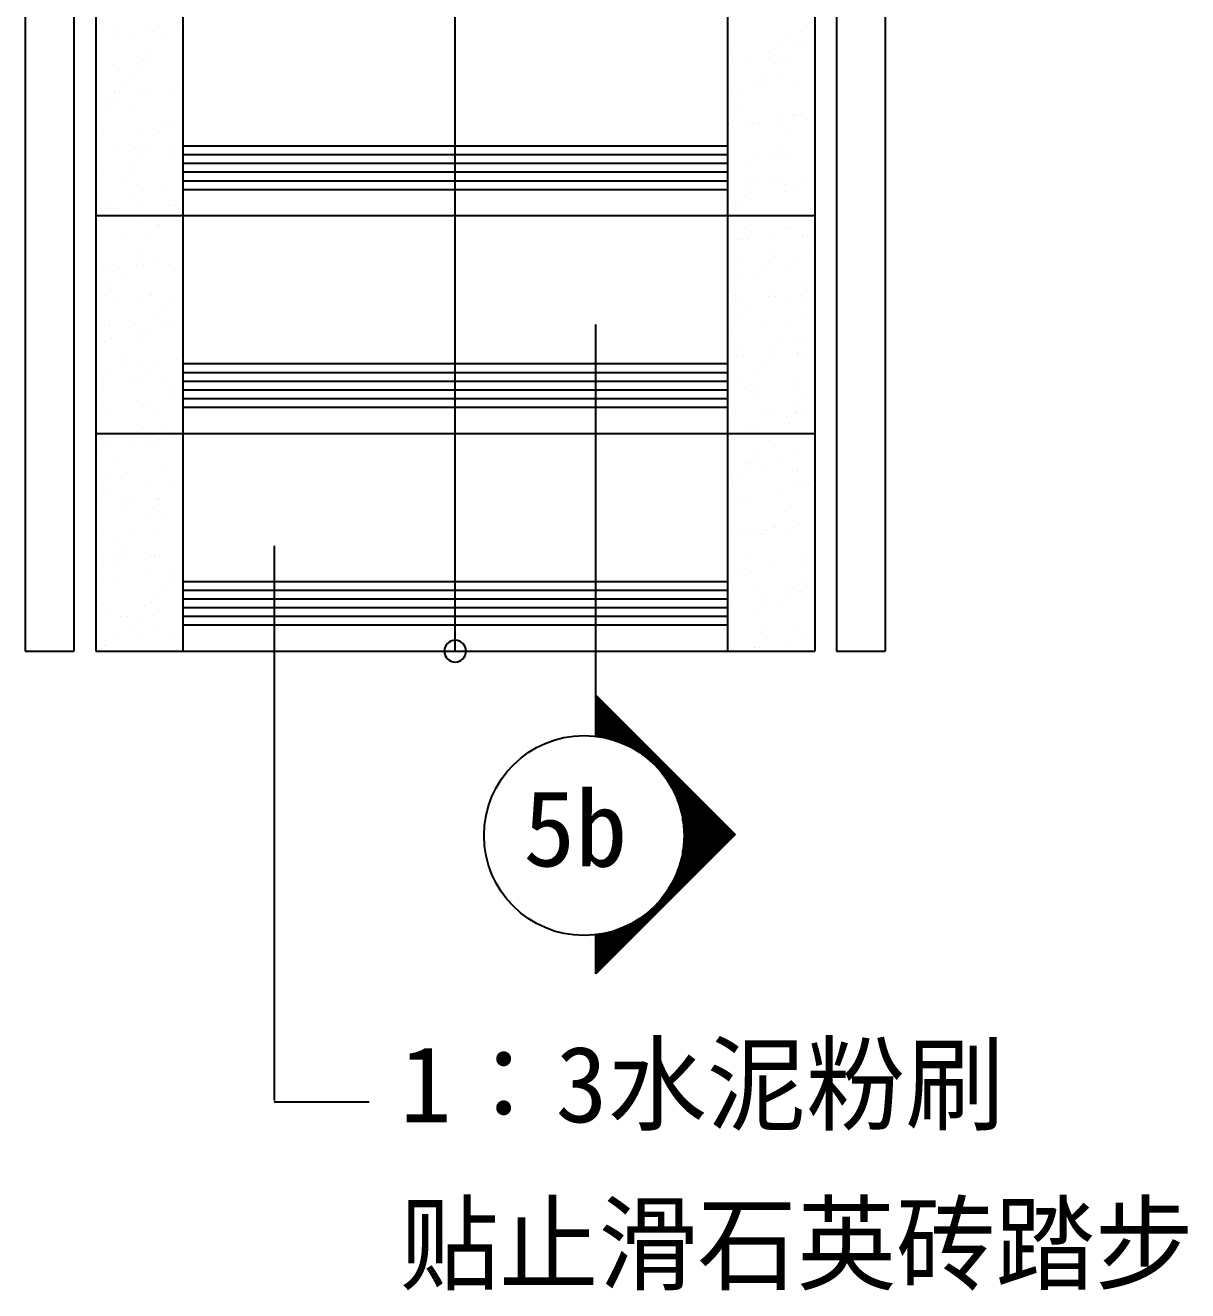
# Model space of a CAD drawing. Header units: metres. Extents: x 1651 to 12513, y 290 to 16357.
# Drawn here: x 2457 to 4436, y 12045 to 14200 of the extents above; entities that cross this region are included whole.
import ezdxf

# ---------------------------------------------------------------- set-up
doc = ezdxf.new("R2010")
doc.units = ezdxf.units.M
for name, color, linetype in [('HAT', 41, 'Continuous'), ('I-TEXT', 7, 'Continuous'), ('I-TXT', 2, 'Continuous'), ('MARK', 5, 'Continuous'), ('SYM', 12, 'Continuous'), ('WIND', 140, 'Continuous')]:
    doc.layers.add(name, color=color, linetype=linetype)

msp = doc.modelspace()

# ---------------------------------------------------------------- linework, layer by layer
at = {"layer": 'HAT'}
for p, q in [((3920.72, 15806.72), (3920.72, 13134.07)), ((3800.89, 15785.16), (3800.89, 13134.07)), ((3837.99, 15791.83), (3837.99, 13134.07)), ((3652.53, 15758.47), (3652.53, 13134.07)), ((2725.24, 15591.67), (2725.24, 13134.07)), ((2539.78, 15564.99), (2539.78, 13134.07)), ((2576.87, 15564.99), (2576.87, 13134.07)), ((2457.05, 15543.43), (2457.05, 13134.07)), ((2576.87, 13875.91), (3800.89, 13875.91)), ((2576.87, 13504.99), (3800.89, 13504.99)), ((2457.05, 13134.07), (2539.78, 13134.07)), ((2576.87, 13134.07), (3800.89, 13134.07)), ((3837.99, 13134.07), (3920.72, 13134.07))]:
    msp.add_line(p, q, dxfattribs=at)
at = {"layer": 'I-TXT'}
for p, q in [((3188.88, 13134.07), (3188.88, 15603.44)), ((2880.91, 13313.61), (2880.91, 12369.01)), ((2880.91, 12366.55), (3042.26, 12366.55))]:
    msp.add_line(p, q, dxfattribs=at)
for start, end in [(0, 180), (180, 0)]:
    msp.add_arc((3188.88, 13134.07), 18.55, start, end, dxfattribs=at)
at = {"layer": 'MARK'}
msp.add_line((3428.07, 12988.88), (3428.07, 13690.54), dxfattribs=at)
msp.add_circle((3408.21, 12819.99), 170.23, dxfattribs=at)
at = {"layer": 'SYM'}
for p, q in [((3428.07, 12988.63), (3428.07, 13059.33)), ((3428.07, 13059.33), (3665.45, 12821.94)), ((3431.03, 12988.61), (3431.03, 13056.36)), ((3434, 12988.11), (3434, 13053.39)), ((3436.97, 12987.78), (3436.97, 13050.43)), ((3439.93, 12987.28), (3439.93, 13047.46)), ((3442.9, 12986.54), (3442.9, 13044.49)), ((3445.87, 12986.04), (3445.87, 13041.52)), ((3448.84, 12985.37), (3448.84, 13038.56)), ((3451.8, 12984.38), (3451.8, 13035.59)), ((3454.77, 12983.62), (3454.77, 13032.62)), ((3457.74, 12982.87), (3457.74, 13029.65)), ((3460.71, 12981.79), (3460.71, 13026.69)), ((3463.67, 12980.95), (3463.67, 13023.72)), ((3466.64, 12979.87), (3466.64, 13020.75)), ((3469.61, 12978.79), (3469.61, 13017.78)), ((3472.58, 12977.46), (3472.58, 13014.82)), ((3475.54, 12976.3), (3475.54, 13011.85)), ((3478.51, 12974.97), (3478.51, 13008.88)), ((3481.48, 12973.56), (3481.48, 13005.92)), ((3484.44, 12972.14), (3484.44, 13002.95)), ((3487.41, 12970.64), (3487.41, 12999.98)), ((3490.38, 12969.22), (3490.38, 12997.01)), ((3493.35, 12967.31), (3493.35, 12994.05)), ((3496.31, 12965.65), (3496.31, 12991.08)), ((3499.28, 12963.9), (3499.28, 12988.11)), ((3502.25, 12961.74), (3502.25, 12985.14)), ((3505.22, 12959.75), (3505.22, 12982.18)), ((3508.18, 12957.67), (3508.18, 12979.21)), ((3511.15, 12955.42), (3511.15, 12976.24)), ((3514.12, 12953.25), (3514.12, 12973.27)), ((3517.09, 12950.68), (3517.09, 12970.31)), ((3520.05, 12948.35), (3520.05, 12967.34)), ((3523.02, 12945.51), (3523.02, 12964.37)), ((3525.99, 12942.69), (3525.99, 12961.41)), ((3528.95, 12939.95), (3528.95, 12958.44)), ((3531.92, 12936.69), (3531.92, 12955.47)), ((3534.89, 12933.95), (3534.89, 12952.5)), ((3537.86, 12930.04), (3537.86, 12949.54)), ((3540.82, 12926.62), (3540.82, 12946.57)), ((3543.79, 12922.82), (3543.79, 12943.6)), ((3546.76, 12918.86), (3546.76, 12940.63)), ((3549.73, 12914.45), (3549.73, 12937.67)), ((3552.69, 12909.98), (3552.69, 12934.7)), ((3555.66, 12905.12), (3555.66, 12931.73)), ((3558.63, 12899.9), (3558.63, 12928.76)), ((3561.6, 12894), (3561.6, 12925.8)), ((3564.56, 12887.12), (3564.56, 12922.83)), ((3567.53, 12879.97), (3567.53, 12919.86)), ((3570.5, 12871.3), (3570.5, 12916.9)), ((3573.46, 12860.39), (3573.46, 12913.93)), ((3576.43, 12845.32), (3576.43, 12910.96)), ((3579.4, 12735.89), (3579.4, 12907.99)), ((3582.37, 12738.86), (3582.37, 12905.03)), ((3585.33, 12741.82), (3585.33, 12902.06)), ((3588.3, 12744.79), (3588.3, 12899.09)), ((3591.27, 12747.76), (3591.27, 12896.12)), ((3594.24, 12750.72), (3594.24, 12893.16)), ((3597.2, 12753.69), (3597.2, 12890.19)), ((3600.17, 12756.66), (3600.17, 12887.22)), ((3603.14, 12759.63), (3603.14, 12884.25)), ((3606.11, 12762.59), (3606.11, 12881.29)), ((3609.07, 12765.56), (3609.07, 12878.32)), ((3612.04, 12768.53), (3612.04, 12875.35)), ((3615.01, 12771.5), (3615.01, 12872.39)), ((3617.97, 12774.46), (3617.97, 12869.42)), ((3620.94, 12777.43), (3620.94, 12866.45)), ((3623.91, 12780.4), (3623.91, 12863.48)), ((3626.88, 12783.37), (3626.88, 12860.52)), ((3629.84, 12786.33), (3629.84, 12857.55)), ((3632.81, 12789.3), (3632.81, 12854.58)), ((3635.78, 12792.27), (3635.78, 12851.61)), ((3638.75, 12795.23), (3638.75, 12848.65)), ((3641.71, 12798.2), (3641.71, 12845.68)), ((3644.68, 12801.17), (3644.68, 12842.71)), ((3647.65, 12804.14), (3647.65, 12839.74)), ((3650.62, 12807.1), (3650.62, 12836.78)), ((3653.58, 12810.07), (3653.58, 12833.81)), ((3656.55, 12813.04), (3656.55, 12830.84)), ((3659.52, 12816.01), (3659.52, 12827.88)), ((3662.48, 12818.97), (3662.48, 12824.91)), ((3665.45, 12821.94), (3428.07, 12584.55)), ((3576.43, 12732.92), (3576.43, 12794.28)), ((3567.53, 12724.02), (3567.53, 12760.26)), ((3570.5, 12726.99), (3570.5, 12768.72)), ((3573.46, 12729.95), (3573.46, 12779.11)), ((3558.63, 12715.12), (3558.63, 12740.44)), ((3561.6, 12718.08), (3561.6, 12746.08)), ((3564.56, 12721.05), (3564.56, 12752.69)), ((3543.79, 12700.28), (3543.79, 12717.34)), ((3546.76, 12703.25), (3546.76, 12721.24)), ((3549.73, 12706.21), (3549.73, 12725.4)), ((3552.69, 12709.18), (3552.69, 12729.9)), ((3555.66, 12712.15), (3555.66, 12735.04)), ((3523.02, 12679.51), (3523.02, 12694.47)), ((3525.99, 12682.48), (3525.99, 12697.22)), ((3528.95, 12685.44), (3528.95, 12699.95)), ((3531.92, 12688.41), (3531.92, 12703.35)), ((3534.89, 12691.38), (3534.89, 12706.39)), ((3537.86, 12694.35), (3537.86, 12710.04)), ((3540.82, 12697.31), (3540.82, 12713.57)), ((3493.35, 12649.84), (3493.35, 12673)), ((3496.31, 12652.8), (3496.31, 12674.35)), ((3499.28, 12655.77), (3499.28, 12676.14)), ((3502.25, 12658.74), (3502.25, 12678.28)), ((3505.22, 12661.7), (3505.22, 12679.95)), ((3508.18, 12664.67), (3508.18, 12682.22)), ((3511.15, 12667.64), (3511.15, 12684.7)), ((3514.12, 12670.61), (3514.12, 12686.87)), ((3517.09, 12673.57), (3517.09, 12689.33)), ((3520.05, 12676.54), (3520.05, 12691.7)), ((3428.07, 12584.55), (3428.07, 12650.96)), ((3431.03, 12587.52), (3431.03, 12651.29)), ((3434, 12590.49), (3434, 12651.97)), ((3436.97, 12593.46), (3436.97, 12652.07)), ((3439.93, 12596.42), (3439.93, 12652.67)), ((3442.9, 12599.39), (3442.9, 12653.48)), ((3445.87, 12602.36), (3445.87, 12653.88)), ((3448.84, 12605.32), (3448.84, 12654.78)), ((3451.8, 12608.29), (3451.8, 12655.39)), ((3454.77, 12611.26), (3454.77, 12656.39)), ((3457.74, 12614.23), (3457.74, 12657)), ((3460.71, 12617.19), (3460.71, 12658.1)), ((3463.67, 12620.16), (3463.67, 12659.01)), ((3466.64, 12623.13), (3466.64, 12660.02)), ((3469.61, 12626.1), (3469.61, 12661.22)), ((3472.58, 12629.06), (3472.58, 12662.13)), ((3475.54, 12632.03), (3475.54, 12663.84)), ((3478.51, 12635), (3478.51, 12664.94)), ((3481.48, 12637.97), (3481.48, 12666.36)), ((3484.44, 12640.93), (3484.44, 12667.97)), ((3487.41, 12643.9), (3487.41, 12669.48)), ((3490.38, 12646.87), (3490.38, 12671.01))]:
    msp.add_line(p, q, dxfattribs=at)
at = {"layer": 'WIND'}
for p, q in [((2581.48, 14196.06), (2581.48, 14196.06)), ((2612.63, 14193.22), (2612.63, 14193.22)), ((2614.23, 14186.77), (2614.23, 14186.77)), ((2634.92, 14180.75), (2634.92, 14180.75)), ((2664.25, 14188.95), (2664.25, 14188.95)), ((2673.52, 14189.36), (2673.52, 14189.36)), ((2717.24, 14191.27), (2717.24, 14191.27)), ((2720.02, 14199.62), (2720.02, 14199.62)), ((3777.06, 14190.11), (3777.06, 14190.11)), ((2688.9, 14179.65), (2688.9, 14179.65)), ((3741.01, 14170.96), (3741.01, 14170.96)), ((3759.12, 14174.97), (3759.12, 14174.97)), ((3765.21, 14174.66), (3765.21, 14174.66)), ((3781.05, 14162.29), (3781.05, 14162.29)), ((2658.53, 14140.07), (2658.53, 14140.07)), ((2664.82, 14144.34), (2664.82, 14144.34)), ((2670.38, 14155.52), (2670.38, 14155.52)), ((2724.37, 14151.35), (2724.37, 14151.35)), ((3655.91, 14152.09), (3655.91, 14152.09)), ((3661.44, 14144.41), (3661.44, 14144.41)), ((3721.5, 14155.28), (3721.5, 14155.28)), ((3794.6, 14138.88), (3794.6, 14138.88)), ((2604.77, 14133.46), (2604.77, 14133.46)), ((2638.49, 14117.79), (2638.49, 14117.79)), ((2656.6, 14121.8), (2656.6, 14121.8)), ((2721.78, 14136.26), (2721.78, 14136.26)), ((3691.59, 14134.38), (3691.59, 14134.38)), ((3734.27, 14134.34), (3734.27, 14134.34)), ((3741.61, 14136.57), (3741.61, 14136.57)), ((3750.88, 14136.97), (3750.88, 14136.97)), ((2627.6, 14099.75), (2627.6, 14099.75)), ((2717.01, 14095.45), (2717.01, 14095.45)), ((3703.9, 14094.77), (3703.9, 14094.77)), ((3713.63, 14095.52), (3713.63, 14095.52)), ((3715.76, 14110.21), (3715.76, 14110.21)), ((3742.77, 14107.6), (3742.77, 14107.6)), ((3773.69, 14106.4), (3773.69, 14106.4)), ((2608.43, 14087.09), (2608.43, 14087.09)), ((2609.08, 14075.62), (2609.08, 14075.62)), ((2617.69, 14087.5), (2617.69, 14087.5)), ((2656.96, 14084.58), (2656.96, 14084.58)), ((2661.42, 14089.4), (2661.42, 14089.4)), ((2711.45, 14091.59), (2711.45, 14091.59)), ((2720.71, 14091.99), (2720.71, 14091.99)), ((3653.21, 14081.89), (3653.21, 14081.89)), ((3659.48, 14089.13), (3659.48, 14089.13)), ((3677.59, 14093.15), (3677.59, 14093.15)), ((2596.54, 14070.95), (2596.54, 14070.95)), ((2597.23, 14060.18), (2597.23, 14060.18)), ((2640.25, 14054.43), (2640.25, 14054.43)), ((2716.5, 14059.21), (2716.5, 14059.21)), ((3672.97, 14054.45), (3672.97, 14054.45)), ((3792.81, 14054.22), (3792.81, 14054.22)), ((2697.99, 14035.08), (2697.99, 14035.08)), ((2709.14, 14035.69), (2709.14, 14035.69)), ((3654.45, 14030.32), (3654.45, 14030.32)), ((3685.79, 14034.7), (3685.79, 14034.7)), ((3695.05, 14035.11), (3695.05, 14035.11)), ((3705.4, 14033.01), (3705.4, 14033.01)), ((3738.78, 14037.02), (3738.78, 14037.02)), ((3746.34, 14044.64), (3746.34, 14044.64)), ((3764.45, 14048.65), (3764.45, 14048.65)), ((3765.82, 14046.64), (3765.82, 14046.64)), ((3788.81, 14039.2), (3788.81, 14039.2)), ((3798.07, 14039.61), (3798.07, 14039.61)), ((2589.18, 14015.05), (2589.18, 14015.05)), ((2648.72, 14022.06), (2648.72, 14022.06)), ((2686.13, 14019.63), (2686.13, 14019.63)), ((3661.24, 14025.77), (3661.24, 14025.77)), ((3761.87, 14013.91), (3761.87, 14013.91)), ((2605.6, 13987.54), (2605.6, 13987.54)), ((2643.82, 13991.47), (2643.82, 13991.47)), ((2655.62, 13989.73), (2655.62, 13989.73)), ((2661.93, 13995.48), (2661.93, 13995.48)), ((2664.89, 13990.13), (2664.89, 13990.13)), ((2708.61, 13992.04), (2708.61, 13992.04)), ((2725.24, 13994.6), (3652.53, 13994.6)), ((3743.36, 13989.78), (3743.36, 13989.78)), ((2641.37, 13966.16), (2641.37, 13966.16)), ((2655.2, 13979.32), (2655.2, 13979.32)), ((2700.91, 13973.18), (2700.91, 13973.18)), ((2725.24, 13979.76), (3652.53, 13979.76)), ((3682.92, 13966.83), (3682.92, 13966.83)), ((3698.04, 13977.11), (3698.04, 13977.11)), ((3731.5, 13974.33), (3731.5, 13974.33)), ((3748.1, 13981.28), (3748.1, 13981.28)), ((3757.59, 13984.12), (3757.59, 13984.12)), ((2581.31, 13955.29), (2581.31, 13955.29)), ((2636.68, 13955.19), (2636.68, 13955.19)), ((2725.24, 13964.93), (3652.53, 13964.93)), ((2725.24, 13950.09), (3652.53, 13950.09)), ((3664.81, 13962.81), (3664.81, 13962.81)), ((2624.83, 13939.74), (2624.83, 13939.74)), ((2645.58, 13928.11), (2645.58, 13928.11)), ((2725.24, 13935.25), (3652.53, 13935.25)), ((3682.95, 13935.15), (3682.95, 13935.15)), ((3700.57, 13934.01), (3700.57, 13934.01)), ((3732.98, 13937.34), (3732.98, 13937.34)), ((3742.25, 13937.74), (3742.25, 13937.74)), ((3750.23, 13928.23), (3750.23, 13928.23)), ((3769.78, 13922.33), (3769.78, 13922.33)), ((3785.97, 13939.65), (3785.97, 13939.65)), ((2580.4, 13913.66), (2580.4, 13913.66)), ((2633.5, 13906.41), (2633.5, 13906.41)), ((2693.55, 13917.28), (2693.55, 13917.28)), ((2725.24, 13920.42), (3652.53, 13920.42)), ((3682.05, 13909.88), (3682.05, 13909.88)), ((3690.18, 13917.35), (3690.18, 13917.35)), ((3751.67, 13918.32), (3751.67, 13918.32)), ((2593.89, 13899.43), (2593.89, 13899.43)), ((2599.8, 13887.86), (2599.8, 13887.86)), ((2609.06, 13888.27), (2609.06, 13888.27)), ((2652.79, 13890.18), (2652.79, 13890.18)), ((2702.81, 13892.36), (2702.81, 13892.36)), ((2712.08, 13892.76), (2712.08, 13892.76)), ((2713.73, 13899.2), (2713.73, 13899.2)), ((3666.57, 13899.45), (3666.57, 13899.45)), ((3670.2, 13894.44), (3670.2, 13894.44)), ((3789.48, 13893.47), (3789.48, 13893.47)), ((2649.15, 13865.15), (2649.15, 13865.15)), ((2667.26, 13869.16), (2667.26, 13869.16)), ((2682.8, 13858.88), (2682.8, 13858.88)), ((2685.69, 13857.52), (2685.69, 13857.52)), ((3742.36, 13868.47), (3742.36, 13868.47)), ((3770.96, 13869.34), (3770.96, 13869.34)), ((2625.27, 13843.89), (2625.27, 13843.89)), ((3670.14, 13836.49), (3670.14, 13836.49)), ((3681.94, 13854.83), (3681.94, 13854.83)), ((3686.42, 13835.88), (3686.42, 13835.88)), ((3688.25, 13840.51), (3688.25, 13840.51)), ((3730.15, 13837.79), (3730.15, 13837.79)), ((3753.43, 13854.96), (3753.43, 13854.96)), ((3759.11, 13853.89), (3759.11, 13853.89)), ((3780.17, 13839.97), (3780.17, 13839.97)), ((3789.44, 13840.38), (3789.44, 13840.38)), ((2652.43, 13819.3), (2652.43, 13819.3)), ((2664.28, 13834.75), (2664.28, 13834.75)), ((3677.16, 13835.47), (3677.16, 13835.47)), ((3794.55, 13819.58), (3794.55, 13819.58)), ((2650.91, 13801.79), (2650.91, 13801.79)), ((2677.46, 13795.01), (2677.46, 13795.01)), ((2699.98, 13792.81), (2699.98, 13792.81)), ((3674.59, 13798.94), (3674.59, 13798.94)), ((3728.17, 13813.58), (3728.17, 13813.58)), ((3734.13, 13805.95), (3734.13, 13805.95)), ((3775.11, 13796.01), (3775.11, 13796.01)), ((2585.73, 13787.34), (2585.73, 13787.34)), ((2596.96, 13788.31), (2596.96, 13788.31)), ((2617.91, 13787.99), (2617.91, 13787.99)), ((2621.49, 13778.99), (2621.49, 13778.99)), ((2646.99, 13790.5), (2646.99, 13790.5)), ((2656.25, 13790.9), (2656.25, 13790.9)), ((3671.9, 13773.13), (3671.9, 13773.13)), ((3697.8, 13774), (3697.8, 13774)), ((3709.66, 13789.45), (3709.66, 13789.45)), ((3757, 13792), (3757, 13792)), ((2602.98, 13754.86), (2602.98, 13754.86)), ((3726.77, 13750.05), (3726.77, 13750.05)), ((3786.32, 13757.07), (3786.32, 13757.07)), ((2591.12, 13739.41), (2591.12, 13739.41)), ((2610.04, 13728.23), (2610.04, 13728.23)), ((2654.48, 13738.83), (2654.48, 13738.83)), ((2670.1, 13739.11), (2670.1, 13739.11)), ((2672.59, 13742.84), (2672.59, 13742.84)), ((2710.4, 13738.45), (2710.4, 13738.45)), ((3666.72, 13739.18), (3666.72, 13739.18)), ((3666.87, 13733.68), (3666.87, 13733.68)), ((3674.32, 13735.92), (3674.32, 13735.92)), ((3724.35, 13738.11), (3724.35, 13738.11)), ((3733.61, 13738.51), (3733.61, 13738.51)), ((3758.76, 13728.64), (3758.76, 13728.64)), ((3777.34, 13740.42), (3777.34, 13740.42)), ((3786.71, 13733.46), (3786.71, 13733.46)), ((3798.56, 13748.91), (3798.56, 13748.91)), ((2691.88, 13714.32), (2691.88, 13714.32)), ((3675.47, 13710.17), (3675.47, 13710.17)), ((3693.58, 13714.19), (3693.58, 13714.19)), ((2591.16, 13688.63), (2591.16, 13688.63)), ((2600.43, 13689.04), (2600.43, 13689.04)), ((2644.16, 13690.95), (2644.16, 13690.95)), ((2680.03, 13698.87), (2680.03, 13698.87)), ((2694.18, 13693.13), (2694.18, 13693.13)), ((2703.45, 13693.53), (2703.45, 13693.53)), ((2722.29, 13690.22), (2722.29, 13690.22)), ((3718.91, 13690.3), (3718.91, 13690.3)), ((3755.77, 13693.14), (3755.77, 13693.14)), ((3778.96, 13701.17), (3778.96, 13701.17)), ((2601.81, 13665.72), (2601.81, 13665.72)), ((2656.24, 13675.47), (2656.24, 13675.47)), ((2662.23, 13679.35), (2662.23, 13679.35)), ((3658.49, 13676.66), (3658.49, 13676.66)), ((3737.26, 13669.01), (3737.26, 13669.01)), ((3762.33, 13665.68), (3762.33, 13665.68)), ((3780.44, 13669.69), (3780.44, 13669.69)), ((2591.06, 13661.02), (2591.06, 13661.02)), ((2649.1, 13658.55), (2649.1, 13658.55)), ((3677.23, 13646.81), (3677.23, 13646.81)), ((3725.4, 13653.56), (3725.4, 13653.56)), ((2630.58, 13634.42), (2630.58, 13634.42)), ((2714.42, 13630.47), (2714.42, 13630.47)), ((2725.24, 13623.68), (3652.53, 13623.68)), ((3668.52, 13636.24), (3668.52, 13636.24)), ((3677.79, 13636.65), (3677.79, 13636.65)), ((3710.68, 13627.78), (3710.68, 13627.78)), ((3721.51, 13638.56), (3721.51, 13638.56)), ((3771.1, 13641.41), (3771.1, 13641.41)), ((3771.54, 13640.74), (3771.54, 13640.74)), ((3780.8, 13641.15), (3780.8, 13641.15)), ((2594.45, 13609.82), (2594.45, 13609.82)), ((2618.72, 13618.97), (2618.72, 13618.97)), ((2654, 13616.83), (2654, 13616.83)), ((2659.82, 13612.51), (2659.82, 13612.51)), ((2677.92, 13616.52), (2677.92, 13616.52)), ((2725.24, 13608.85), (3652.53, 13608.85)), ((3694.47, 13613.25), (3694.47, 13613.25)), ((3764.09, 13602.32), (3764.09, 13602.32)), ((2587.79, 13578.66), (2587.79, 13578.66)), ((2588.33, 13589.08), (2588.33, 13589.08)), ((2638.36, 13591.27), (2638.36, 13591.27)), ((2647.62, 13591.67), (2647.62, 13591.67)), ((2691.35, 13593.58), (2691.35, 13593.58)), ((2707.63, 13578.43), (2707.63, 13578.43)), ((2719.49, 13593.88), (2719.49, 13593.88)), ((2725.24, 13594.01), (3652.53, 13594.01)), ((2725.24, 13579.17), (3652.53, 13579.17)), ((3675.95, 13589.12), (3675.95, 13589.12)), ((3680.8, 13583.85), (3680.8, 13583.85)), ((3698.91, 13587.87), (3698.91, 13587.87)), ((3762.86, 13578.89), (3762.86, 13578.89)), ((2646.64, 13560.94), (2646.64, 13560.94)), ((2706.19, 13567.95), (2706.19, 13567.95)), ((2725.24, 13564.34), (3652.53, 13564.34)), ((3664.1, 13573.67), (3664.1, 13573.67)), ((3703.32, 13571.88), (3703.32, 13571.88)), ((3783.37, 13572.71), (3783.37, 13572.71)), ((2586.59, 13550.06), (2586.59, 13550.06)), ((2596.39, 13534.7), (2596.39, 13534.7)), ((2661.58, 13549.15), (2661.58, 13549.15)), ((2676.7, 13538.12), (2676.7, 13538.12)), ((2725.24, 13549.5), (3652.53, 13549.5)), ((3665.69, 13536.7), (3665.69, 13536.7)), ((3715.72, 13538.88), (3715.72, 13538.88)), ((3724.98, 13539.28), (3724.98, 13539.28)), ((3764.86, 13548.58), (3764.86, 13548.58)), ((3767.66, 13539.36), (3767.66, 13539.36)), ((3768.71, 13541.19), (3768.71, 13541.19)), ((3785.77, 13543.37), (3785.77, 13543.37)), ((2578.29, 13530.68), (2578.29, 13530.68)), ((2658.18, 13513.99), (2658.18, 13513.99)), ((3682.56, 13520.49), (3682.56, 13520.49)), ((3753, 13533.13), (3753, 13533.13)), ((3755.51, 13523), (3755.51, 13523)), ((2635.52, 13491.72), (2635.52, 13491.72)), ((2638.77, 13501.18), (2638.77, 13501.18)), ((2646.33, 13498.54), (2646.33, 13498.54)), ((2685.55, 13493.9), (2685.55, 13493.9)), ((2694.81, 13494.31), (2694.81, 13494.31)), ((2698.83, 13512.05), (2698.83, 13512.05)), ((3695.45, 13512.12), (3695.45, 13512.12)), ((3722.07, 13492.81), (3722.07, 13492.81)), ((2578.35, 13487.55), (2578.35, 13487.55)), ((2582.53, 13489.4), (2582.53, 13489.4)), ((2591.8, 13489.81), (2591.8, 13489.81)), ((2665.15, 13486.19), (2665.15, 13486.19)), ((2683.25, 13490.2), (2683.25, 13490.2)), ((3769.42, 13476), (3769.42, 13476)), ((2580.05, 13467.32), (2580.05, 13467.32)), ((2615.39, 13458.22), (2615.39, 13458.22)), ((2690.96, 13452.29), (2690.96, 13452.29)), ((3686.14, 13457.53), (3686.14, 13457.53)), ((3687.22, 13449.61), (3687.22, 13449.61)), ((3691.7, 13453.23), (3691.7, 13453.23)), ((3703.55, 13468.68), (3703.55, 13468.68)), ((3704.24, 13461.55), (3704.24, 13461.55)), ((3747.64, 13463.24), (3747.64, 13463.24)), ((2596.88, 13434.09), (2596.88, 13434.09)), ((2630.54, 13438.66), (2630.54, 13438.66)), ((3659.89, 13437.02), (3659.89, 13437.02)), ((3669.16, 13437.42), (3669.16, 13437.42)), ((3712.88, 13439.33), (3712.88, 13439.33)), ((3762.91, 13441.51), (3762.91, 13441.51)), ((3772.17, 13441.92), (3772.17, 13441.92)), ((3792.46, 13428.14), (3792.46, 13428.14)), ((2585.02, 13418.64), (2585.02, 13418.64)), ((2601.72, 13408.38), (2601.72, 13408.38)), ((2666.91, 13422.83), (2666.91, 13422.83)), ((2704.3, 13417.68), (2704.3, 13417.68)), ((3660.76, 13412.92), (3660.76, 13412.92)), ((3772.99, 13413.04), (3772.99, 13413.04)), ((3780.6, 13412.69), (3780.6, 13412.69)), ((3791.1, 13417.05), (3791.1, 13417.05)), ((3799.83, 13414.36), (3799.83, 13414.36)), ((2579.7, 13389.85), (2579.7, 13389.85)), ((2583.62, 13404.36), (2583.62, 13404.36)), ((2629.72, 13392.04), (2629.72, 13392.04)), ((2638.99, 13392.44), (2638.99, 13392.44)), ((2682.72, 13394.35), (2682.72, 13394.35)), ((2682.73, 13389.78), (2682.73, 13389.78)), ((2685.78, 13393.55), (2685.78, 13393.55)), ((3679.86, 13393.71), (3679.86, 13393.71)), ((3687.9, 13394.17), (3687.9, 13394.17)), ((3739.41, 13400.72), (3739.41, 13400.72)), ((2623.18, 13382.77), (2623.18, 13382.77)), ((2673.93, 13378.1), (2673.93, 13378.1)), ((2688.58, 13363.88), (2688.58, 13363.88)), ((3749.67, 13372.38), (3749.67, 13372.38)), ((2585.38, 13341), (2585.38, 13341)), ((2670.48, 13359.87), (2670.48, 13359.87)), ((3731.15, 13348.25), (3731.15, 13348.25)), ((3732.05, 13344.83), (3732.05, 13344.83)), ((3760.07, 13341.96), (3760.07, 13341.96)), ((3774.75, 13349.68), (3774.75, 13349.68)), ((3791.6, 13351.84), (3791.6, 13351.84)), ((2615.32, 13323.01), (2615.32, 13323.01)), ((2642.99, 13337.79), (2642.99, 13337.79)), ((2675.37, 13333.88), (2675.37, 13333.88)), ((3657.06, 13337.47), (3657.06, 13337.47)), ((3671.99, 13333.95), (3671.99, 13333.95)), ((3691.47, 13331.21), (3691.47, 13331.21)), ((3707.08, 13339.65), (3707.08, 13339.65)), ((3709.57, 13335.23), (3709.57, 13335.23)), ((3716.35, 13340.05), (3716.35, 13340.05)), ((3719.3, 13332.8), (3719.3, 13332.8)), ((2612.62, 13298.21), (2612.62, 13298.21)), ((2624.48, 13313.66), (2624.48, 13313.66)), ((2583.16, 13290.58), (2583.16, 13290.58)), ((2588.95, 13278.04), (2588.95, 13278.04)), ((2607.05, 13282.06), (2607.05, 13282.06)), ((2626.89, 13292.49), (2626.89, 13292.49)), ((2672.24, 13296.51), (2672.24, 13296.51)), ((2676.92, 13294.67), (2676.92, 13294.67)), ((2686.18, 13295.08), (2686.18, 13295.08)), ((3688.37, 13292.48), (3688.37, 13292.48)), ((3724.18, 13285.07), (3724.18, 13285.07)), ((3778.33, 13286.72), (3778.33, 13286.72)), ((3784.24, 13295.94), (3784.24, 13295.94)), ((3796.43, 13290.73), (3796.43, 13290.73)), ((2581.69, 13257.89), (2581.69, 13257.89)), ((2607.09, 13260.49), (2607.09, 13260.49)), ((2667.51, 13274.12), (2667.51, 13274.12)), ((2701.53, 13257.67), (2701.53, 13257.67)), ((2713.38, 13273.12), (2713.38, 13273.12)), ((3663.76, 13271.44), (3663.76, 13271.44)), ((3669.85, 13268.35), (3669.85, 13268.35)), ((3693.23, 13267.85), (3693.23, 13267.85)), ((2675.81, 13233.55), (2675.81, 13233.55)), ((2693.91, 13237.56), (2693.91, 13237.56)), ((2725.24, 13252.77), (3652.53, 13252.77)), ((2725.24, 13237.93), (3652.53, 13237.93)), ((3658, 13252.9), (3658, 13252.9)), ((3660.52, 13238.19), (3660.52, 13238.19)), ((3704.25, 13240.1), (3704.25, 13240.1)), ((3754.28, 13242.28), (3754.28, 13242.28)), ((3763.54, 13242.69), (3763.54, 13242.69)), ((3776.37, 13236.18), (3776.37, 13236.18)), ((3777.27, 13251.94), (3777.27, 13251.94)), ((2590.71, 13214.68), (2590.71, 13214.68)), ((2659.27, 13211.61), (2659.27, 13211.61)), ((2670.59, 13217.35), (2670.59, 13217.35)), ((2719.69, 13225.24), (2719.69, 13225.24)), ((2725.24, 13223.09), (3652.53, 13223.09)), ((3656.4, 13215.54), (3656.4, 13215.54)), ((3715.95, 13222.55), (3715.95, 13222.55)), ((3746.9, 13212.36), (3746.9, 13212.36)), ((3758.76, 13227.81), (3758.76, 13227.81)), ((3780.09, 13223.36), (3780.09, 13223.36)), ((2599.73, 13204.59), (2599.73, 13204.59)), ((2621.09, 13192.81), (2621.09, 13192.81)), ((2630.36, 13193.21), (2630.36, 13193.21)), ((2652.08, 13193.22), (2652.08, 13193.22)), ((2674.08, 13195.12), (2674.08, 13195.12)), ((2724.11, 13197.31), (2724.11, 13197.31)), ((2725.24, 13208.26), (3652.53, 13208.26)), ((2725.24, 13193.42), (3652.53, 13193.42)), ((3696.8, 13204.89), (3696.8, 13204.89)), ((3714.9, 13208.91), (3714.9, 13208.91)), ((2640.22, 13177.77), (2640.22, 13177.77)), ((2677.57, 13170.19), (2677.57, 13170.19)), ((2725.24, 13178.58), (3652.53, 13178.58)), ((3715.97, 13172.05), (3715.97, 13172.05)), ((3768.14, 13173.67), (3768.14, 13173.67)), ((2594.28, 13151.72), (2594.28, 13151.72)), ((2612.39, 13155.74), (2612.39, 13155.74)), ((2651.92, 13155.71), (2651.92, 13155.71)), ((2711.46, 13162.72), (2711.46, 13162.72)), ((3697.45, 13147.92), (3697.45, 13147.92)), ((3708.59, 13166.65), (3708.59, 13166.65)), ((3783.66, 13160.4), (3783.66, 13160.4)), ((2591.86, 13144.84), (2591.86, 13144.84)), ((2609.29, 13137.46), (2609.29, 13137.46)), ((3698.45, 13140.42), (3698.45, 13140.42)), ((3698.56, 13141.53), (3698.56, 13141.53)), ((3707.72, 13140.83), (3707.72, 13140.83)), ((3751.44, 13142.73), (3751.44, 13142.73))]:
    msp.add_line(p, q, dxfattribs=at)

# ---------------------------------------------------------------- texts
at = {"layer": 'I-TEXT'}
for s, p in [('5b', (3304.92, 12767.41)), ('1∶3水泥粉刷', (3094.47, 12331.58)), ('贴止滑石英砖踏步', (3094.47, 12059.89))]:
    msp.add_text(s, height=130, dxfattribs=at).set_placement(p)

doc.saveas('drawing.dxf')
